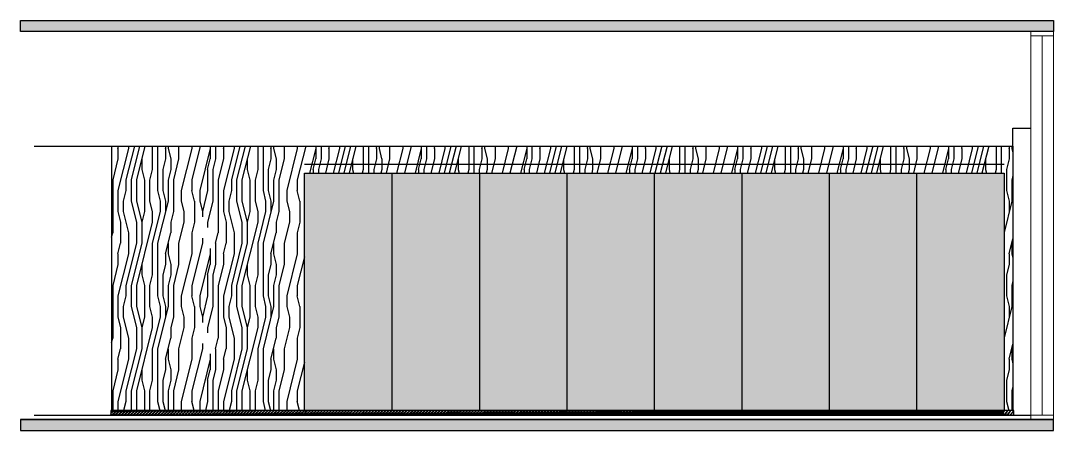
# Model space of a CAD drawing. Header units: millimetres. Extents: x -86361817 to -86131630, y 1129306426 to 1129405304.
# Drawn here: x -86264128 to -86252614, y 1129331449 to 1129336019 of the extents above; entities that cross this region are included whole.
import ezdxf

# ---------------------------------------------------------------- set-up
doc = ezdxf.new("R2010")
doc.units = ezdxf.units.MM
doc.header["$LTSCALE"] = 1000
for name, color, linetype in [('C—平顶—灯具', 1, 'Continuous'), ('C—平顶—轮廓线', 4, 'Continuous'), ('EL-立面尺寸', 44, 'Continuous'), ('EL-立面造型中线', 3, 'Continuous'), ('E—立面完成面', 6, 'Continuous'), ('E—立面造型线', 3, 'Continuous'), ('WALL', 9, 'Continuous')]:
    doc.layers.add(name, color=color, linetype=linetype)
doc.layers.add('Q-11 建筑幕墙', color=60, linetype='Continuous', lineweight=0)
doc.styles.get("Standard").update_dxf_attribs({"font": 'gbenor.shx', "bigfont": 'gbcbig.shx'})
doc.linetypes.add('R_LINE', pattern='A,0.3,-0.1,["D",Standard,S=0.08,R=0,X=-0.03,Y=-0.03],-0.1', length=0.5)

# ---------------------------------------------------------------- blocks, each defined once
blk = doc.blocks.new('*U190')
at = {"layer": 'EL-立面尺寸'}
h = blk.add_hatch(dxfattribs=at)
h.set_pattern_fill('ANSI32', color=250, scale=5)
h.set_pattern_definition([(45, (364826.297727451, -230874.1467791958), (-16.83798022700466, 16.83798022700466), []), (45, (364837.523052451, -230874.1467791958), (-16.83798022700466, 16.83798022700466), [])])
h.paths.add_polyline_path([(2222103.061635211, -70582.9300479863), (2219933.061635207, -70582.9300479863), (2219933.061635207, -70632.9300479863), (2222103.061635211, -70632.9300479863)])
at = {"layer": 'EL-立面造型中线', "color": 4}
blk.add_lwpolyline([(2222103.061635211, -70582.9300479863), (2219933.061635207, -70582.9300479863), (2219933.061635207, -70632.9300479863), (2222103.061635211, -70632.9300479863)], close=True, dxfattribs=at)
blk = doc.blocks.new('*U191')
at = {"layer": 'EL-立面尺寸'}
h = blk.add_hatch(dxfattribs=at)
h.set_pattern_fill('ANSI32', color=250, scale=5)
h.set_pattern_definition([(45, (370417.9426216038, -230874.1467791958), (-16.83798022700466, 16.83798022700466), []), (45, (370429.1679466038, -230874.1467791958), (-16.83798022700466, 16.83798022700466), [])])
h.paths.add_polyline_path([(2227703.884082288, -70582.9300479863), (2219923.884082283, -70582.9300479863), (2219923.884082283, -70632.9300479863), (2227703.884082288, -70632.9300479863)])
at = {"layer": 'EL-立面造型中线', "color": 4}
blk.add_lwpolyline([(2227703.884082288, -70582.9300479863), (2219923.884082283, -70582.9300479863), (2219923.884082283, -70632.9300479863), (2227703.884082288, -70632.9300479863)], close=True, dxfattribs=at)
blk = doc.blocks.new('*U192')
at = {"layer": 'EL-立面尺寸'}
h = blk.add_hatch(dxfattribs=at)
h.set_pattern_fill('ANSI32', color=250, scale=5)
h.set_pattern_definition([(45, (362776.297727451, -230874.1467791958), (-16.83798022700466, 16.83798022700466), []), (45, (362787.523052451, -230874.1467791958), (-16.83798022700466, 16.83798022700466), [])])
h.paths.add_polyline_path([(2220053.061635211, -70582.9300479863), (2219933.061635207, -70582.9300479863), (2219933.061635207, -70632.9300479863), (2220053.061635211, -70632.9300479863)])
at = {"layer": 'EL-立面造型中线', "color": 4}
blk.add_lwpolyline([(2220053.061635211, -70582.9300479863), (2219933.061635207, -70582.9300479863), (2219933.061635207, -70632.9300479863), (2220053.061635211, -70632.9300479863)], close=True, dxfattribs=at)

msp = doc.modelspace()

# ---------------------------------------------------------------- hatches: boundary and pattern name
at = {"layer": 'C—平顶—轮廓线'}
h = msp.add_hatch(dxfattribs=at)
h.set_pattern_fill('PANEL', color=250, scale=1176, angle=-90.00000000000001, style=0, pattern_type=2)
h.set_pattern_definition([(270, (-86108164.58917466, 1129542980.156286), (1176, -5.040646225290505e-13), [235.2, -352.8, 117.6, -470.4]), (270, (-86108135.18917467, 1129542156.956286), (1176, -5.040646225290505e-13), [235.2, -940.8]), (270, (-86108076.38917466, 1129542274.556286), (1176, -5.040646225290505e-13), [117.6, -1058.4]), (270, (-86108046.98917466, 1129542921.356286), (1176, -5.040646225290505e-13), [58.8, -823.1999999999999, 58.8, -235.2]), (270, (-86107988.18917467, 1129542509.756286), (1176, -5.040646225290505e-13), [235.2, -352.8, 58.8, -529.1999999999999]), (270, (-86107958.78917466, 1129542803.756286), (1176, -5.040646225290505e-13), [176.4, -999.5999999999999]), (270, (-86107929.38917466, 1129542509.756286), (1176, -5.040646225290505e-13), [352.8, -823.1999999999999]), (270, (-86107899.98917466, 1129542862.556286), (1176, -5.040646225290505e-13), [235.2, -940.8]), (270, (-86107870.58917466, 1129542392.156286), (1176, -5.040646225290505e-13), [588, -588]), (270, (-86107811.78917466, 1129542744.956286), (1176, -5.040646225290505e-13), [117.6, -352.8, 235.2, -470.4]), (270, (-86107782.38917466, 1129541921.756286), (1176, -5.040646225290505e-13), [235.2, -940.8]), (270, (-86107752.98917466, 1129542156.956286), (1176, -5.040646225290505e-13), [117.6, -1058.4]), (270, (-86107723.58917466, 1129542392.156286), (1176, -5.040646225290505e-13), [117.6, -1058.4]), (270, (-86107694.18917467, 1129542980.156286), (1176, -5.040646225290505e-13), [235.2, -940.8]), (270, (-86107664.78917466, 1129542392.156286), (1176, -5.040646225290505e-13), [235.2, -940.8]), (270, (-86107605.98917466, 1129542392.156286), (1176, -5.040646225290505e-13), [235.2, -235.2, 235.2, -470.4]), (270, (-86107547.18917467, 1129542627.356286), (1176, -5.040646225290505e-13), [117.6, -588, 235.2, -235.2]), (270, (-86107517.78917466, 1129542392.156286), (1176, -5.040646225290505e-13), [352.8, -823.1999999999999]), (270, (-86107458.98917466, 1129542392.156286), (1176, -5.040646225290505e-13), [235.2, -940.8]), (270, (-86107429.58917466, 1129542862.556286), (1176, -5.040646225290505e-13), [352.8, -470.4, 117.6, -235.2]), (270, (-86107370.78917466, 1129542862.556286), (1176, -5.040646225290505e-13), [588, -588]), (270, (-86107341.38917466, 1129542156.956286), (1176, -5.040646225290505e-13), [117.6, -1058.4]), (270, (-86107311.98917466, 1129542509.756286), (1176, -5.040646225290505e-13), [235.2, -940.8]), (270, (-86107282.58917466, 1129542744.956286), (1176, -5.040646225290505e-13), [117.6, -470.4, 117.6, -470.4]), (270, (-86107253.18917467, 1129542862.556286), (1176, -5.040646225290505e-13), [117.6, -352.8, 235.2, -470.4]), (270, (-86107223.78917466, 1129542627.356286), (1176, -5.040646225290505e-13), [117.6, -588, 117.6, -352.8]), (270, (-86107194.38917466, 1129542392.156286), (1176, -5.040646225290505e-13), [352.8, -823.1999999999999]), (270, (-86107135.58917466, 1129542862.556286), (1176, -5.040646225290505e-13), [235.2, -940.8]), (270, (-86107106.18917467, 1129542274.556286), (1176, -5.040646225290505e-13), [117.6, -1058.4]), (270, (-86107076.78917466, 1129542039.356286), (1176, -5.040646225290505e-13), [117.6, -1058.4]), (284.0362434699999, (-86108076.38917466, 1129542156.956286), (-4.300789771099957e-08, -1175.99999996644), [121.1279999999997, -4727.644098575985]), (284.0362434699999, (-86107811.78917466, 1129542039.356286), (-4.300789771099957e-08, -1175.99999996644), [121.1279999999997, -4727.644098575985]), (284.0362434699999, (-86107106.18917467, 1129542156.956286), (-4.300789771099957e-08, -1175.99999996644), [121.1279999999997, -4727.644098575985]), (284.0362434699999, (-86107547.18917467, 1129542509.756286), (-4.300789771099957e-08, -1175.99999996644), [121.1279999999997, -4727.644098575985]), (284.0362434699999, (-86107370.78917466, 1129542274.556286), (-4.300789771099957e-08, -1175.99999996644), [121.1279999999997, -4727.644098575985]), (284.0362434699999, (-86107458.98917466, 1129542156.956286), (-4.300789771099957e-08, -1175.99999996644), [121.1279999999997, -4727.644098575985]), (284.0362434699999, (-86107253.18917467, 1129542744.956286), (-4.300789771099957e-08, -1175.99999996644), [121.1279999999997, -4727.644098575985]), (284.0362434699999, (-86107311.98917466, 1129542274.556286), (-4.300789771099957e-08, -1175.99999996644), [121.1279999999997, -4727.644098575985]), (284.0362434699999, (-86107752.98917466, 1129542039.356286), (-4.300789771099957e-08, -1175.99999996644), [242.2559999999995, -4606.516098575986]), (284.0362434699999, (-86107664.78917466, 1129542156.956286), (-4.300789771099957e-08, -1175.99999996644), [242.2559999999995, -4606.516098575986]), (284.0362434699999, (-86107605.98917466, 1129542156.956286), (-4.300789771099957e-08, -1175.99999996644), [242.2559999999995, -4606.516098575986]), (75.96375653000001, (-86107988.18917467, 1129542509.756286), (-4.300728126843764e-08, 1175.99999996644), [121.128, -242.256, 121.128, -4364.260098576]), (75.96375653000001, (-86107811.78917466, 1129542744.956286), (-4.300728126843764e-08, 1175.99999996644), [121.128, -4727.644098575999]), (75.96375653000001, (-86107282.58917466, 1129542744.956286), (-4.300728126843764e-08, 1175.99999996644), [242.256, -4606.516098576]), (104.03624347, (-86108135.18917467, 1129542156.956286), (4.300802827322726e-08, 1175.99999996644), [121.128, -4727.644098575998]), (255.96375653, (-86108135.18917467, 1129541921.756286), (4.300659581674224e-08, -1175.999999966441), [121.128, -4727.644098575999]), (255.96375653, (-86107723.58917466, 1129542274.556286), (4.300659581674224e-08, -1175.999999966441), [121.128, -4727.644098575999]), (255.96375653, (-86107517.78917466, 1129542039.356286), (4.300659581674224e-08, -1175.999999966441), [121.128, -4727.644098575999]), (255.96375653, (-86107429.58917466, 1129542509.756286), (4.300659581674224e-08, -1175.999999966441), [121.128, -4727.644098575999]), (255.96375653, (-86107282.58917466, 1129542627.356286), (4.300659581674224e-08, -1175.999999966441), [121.128, -4727.644098575999]), (255.96375653, (-86107223.78917466, 1129542509.756286), (4.300659581674224e-08, -1175.999999966441), [121.128, -4727.644098575999]), (255.96375653, (-86107429.58917466, 1129542509.756286), (4.300659581674224e-08, -1175.999999966441), [121.128, -4727.644098575999]), (255.96375653, (-86107253.18917467, 1129542156.956286), (4.300659581674224e-08, -1175.999999966441), [484.5119999999999, -4364.260098576]), (255.96375653, (-86108046.98917466, 1129542862.556286), (4.300659581674224e-08, -1175.999999966441), [484.5119999999999, -4364.260098576]), (255.96375653, (-86107958.78917466, 1129542744.956286), (4.300659581674224e-08, -1175.999999966441), [484.5119999999999, -4364.260098576]), (255.96375653, (-86107899.98917466, 1129542627.356286), (4.300659581674224e-08, -1175.999999966441), [121.128, -242.256, 242.256, -4243.132098575999]), (255.96375653, (-86107811.78917466, 1129542627.356286), (4.300659581674224e-08, -1175.999999966441), [242.256, -242.256, 242.256, -4122.004098576001]), (255.96375653, (-86107694.18917467, 1129542744.956286), (4.300659581674224e-08, -1175.999999966441), [484.5119999999999, -4364.260098576]), (255.96375653, (-86107605.98917466, 1129542862.556286), (4.300659581674224e-08, -1175.999999966441), [484.5119999999999, -4364.260098576]), (255.96375653, (-86107547.18917467, 1129542862.556286), (4.300659581674224e-08, -1175.999999966441), [484.5119999999999, -4364.260098576]), (255.96375653, (-86107194.38917466, 1129542039.356286), (4.300659581674224e-08, -1175.999999966441), [121.128, -4727.644098575999]), (255.96376753, (-86107076.78917466, 1129541921.756286), (0.0002258187990042725, -1175.999999966419), [242.256, -4606.516098576]), (255.96376753, (-86107135.58917466, 1129542627.356286), (0.0002258187990042725, -1175.999999966419), [242.256, -4606.516098576]), (255.96375753, (-86108164.58917466, 1129542744.956286), (2.056807920267517e-05, -1175.99999996644), [484.5119999999999, -4364.260098576]), (255.96375753, (-86107341.38917466, 1129542039.356286), (2.056807920267517e-05, -1175.99999996644), [363.3839999999999, -4485.388098576]), (255.96375753, (-86107429.58917466, 1129541921.756286), (2.056807920267517e-05, -1175.99999996644), [726.7679999999998, -4122.004098576001])])
h.paths.add_polyline_path([(-86253163.90467489, 1129331668.549689), (-86253063.90467489, 1129331668.549689), (-86253063.90467489, 1129334618.651575), (-86263113.9046749, 1129334618.549689), (-86263113.90467489, 1129331668.549689), (-86260963.90467487, 1129331668.571486), (-86260963.90467487, 1129334318.549689), (-86253163.90467489, 1129334318.549689)])
h = msp.add_hatch(dxfattribs=at)
h.set_pattern_fill('TRANS', color=250, scale=30, angle=90)
h.set_pattern_definition([(90, (0, 0), (-57.15, 3.499428228563562e-15), []), (90, (-28.575, 1.749714114281781e-15), (-57.15, 3.499428228563562e-15), [28.575, -28.575])])
h.paths.add_polyline_path([(-86253163.90467489, 1129334318.549689), (-86260963.90467489, 1129334318.549689), (-86260963.90467489, 1129331668.549689), (-86260953.90467489, 1129331668.549689), (-86253163.90467489, 1129331668.549689)])
at = {"layer": 'E—立面造型线'}
for points in [[(-86252613.905991, 1129335898.549677), (-86252613.905991, 1129336018.549677), (-86264128.27053118, 1129336018.549677), (-86264128.27053118, 1129335898.549677)], [(-86252613.90467489, 1129331448.549677), (-86252613.90467489, 1129331568.549677), (-86264128.27053118, 1129331568.549677), (-86264128.27053118, 1129331448.549677)]]:
    msp.add_hatch(color=250, dxfattribs=at).paths.add_polyline_path(points)

# ---------------------------------------------------------------- linework, layer by layer
at = {"layer": 'C—平顶—灯具', "linetype": 'R_LINE'}
msp.add_line((-86260963.90467489, 1129334418.549689), (-86253163.90467489, 1129334418.549689), dxfattribs=at)
at = {"layer": 'C—平顶—轮廓线', "color": 8}
for p, q in [((-86259988.90467489, 1129334318.549689), (-86259988.90467489, 1129331668.549689)), ((-86259013.90467489, 1129334318.549689), (-86259013.90467489, 1129331668.549689)), ((-86258038.90467487, 1129334318.549689), (-86258038.90467487, 1129331668.549689)), ((-86257063.90467489, 1129334318.549689), (-86257063.90467489, 1129331669.461308)), ((-86256088.90467486, 1129334318.549689), (-86256088.90467486, 1129331668.549689)), ((-86255113.90467489, 1129334318.549689), (-86255113.90467489, 1129331668.549689)), ((-86254138.90467484, 1129334318.549689), (-86254138.90467484, 1129331668.549689))]:
    msp.add_line(p, q, dxfattribs=at)
at = {"layer": 'E—立面完成面'}
msp.add_line((-86263977.08174683, 1129331618.549689), (-86252863.90467489, 1129331618.549689), dxfattribs=at)
at = {"layer": 'E—立面造型线'}
for p, q in [((-86263113.90467489, 1129334618.549689), (-86263113.90467489, 1129331668.549689)), ((-86253063.90467489, 1129334618.549689), (-86253063.90467489, 1129331668.549689))]:
    msp.add_line(p, q, dxfattribs=at)
at = {"layer": 'E—立面造型线', "color": 6}
for points in [[(-86253063.90467489, 1129334618.549689), (-86253063.90467489, 1129334818.549689), (-86252863.90467489, 1129334818.549689)], [(-86263977.08174683, 1129334618.549689), (-86253063.90467489, 1129334618.549689)]]:
    msp.add_lwpolyline(points, dxfattribs=at)
at = {"layer": 'E—立面造型线'}
msp.add_lwpolyline([(-86260963.90467489, 1129331668.549689), (-86260963.90467489, 1129334318.549689), (-86253163.90467489, 1129334318.549689), (-86253163.90467489, 1129331668.549689)], dxfattribs=at)
at = {"layer": 'Q-11 建筑幕墙', "color": 4}
for p, q in [((-86252863.9046749, 1129331618.549689), (-86252863.90467489, 1129335848.549677)), ((-86252738.90467489, 1129331618.549689), (-86252738.90467489, 1129335848.549677)), ((-86252613.90467489, 1129331618.549689), (-86252613.90467489, 1129335848.549677))]:
    msp.add_line(p, q, dxfattribs=at)
for points in [[(-86252863.90467489, 1129335898.549677), (-86252613.905991, 1129335898.549677), (-86252613.905991, 1129335848.549677), (-86252863.90467489, 1129335848.549677)], [(-86252863.90467489, 1129331618.549689), (-86252613.905991, 1129331618.549689), (-86252613.905991, 1129331568.54969), (-86252863.90467489, 1129331568.54969)]]:
    msp.add_lwpolyline(points, close=True, dxfattribs=at)
at = {"layer": 'WALL'}
msp.add_line((-86264128.27053118, 1129331568.54969), (-86252613.905991, 1129331568.54969), dxfattribs=at)
for points in [[(-86252613.905991, 1129336018.549677), (-86252613.905991, 1129335898.549677), (-86264128.27053118, 1129335898.549677), (-86264128.27053118, 1129336018.549677)], [(-86252613.90467489, 1129331448.549677), (-86252613.90467489, 1129331568.549677), (-86264128.27053118, 1129331568.549677), (-86264128.27053118, 1129331448.549677)]]:
    msp.add_lwpolyline(points, close=True, dxfattribs=at)

# ---------------------------------------------------------------- block references
at = {"layer": 'EL-立面尺寸', "color": 145}
for name, p in [('*U190', (-88483056.9663101, 1129402251.479737)), ('*U191', (-88480877.78875718, 1129402251.479737)), ('*U192', (-88473106.9663101, 1129402251.479737))]:
    msp.add_blockref(name, p, dxfattribs=at)

doc.saveas('drawing.dxf')
